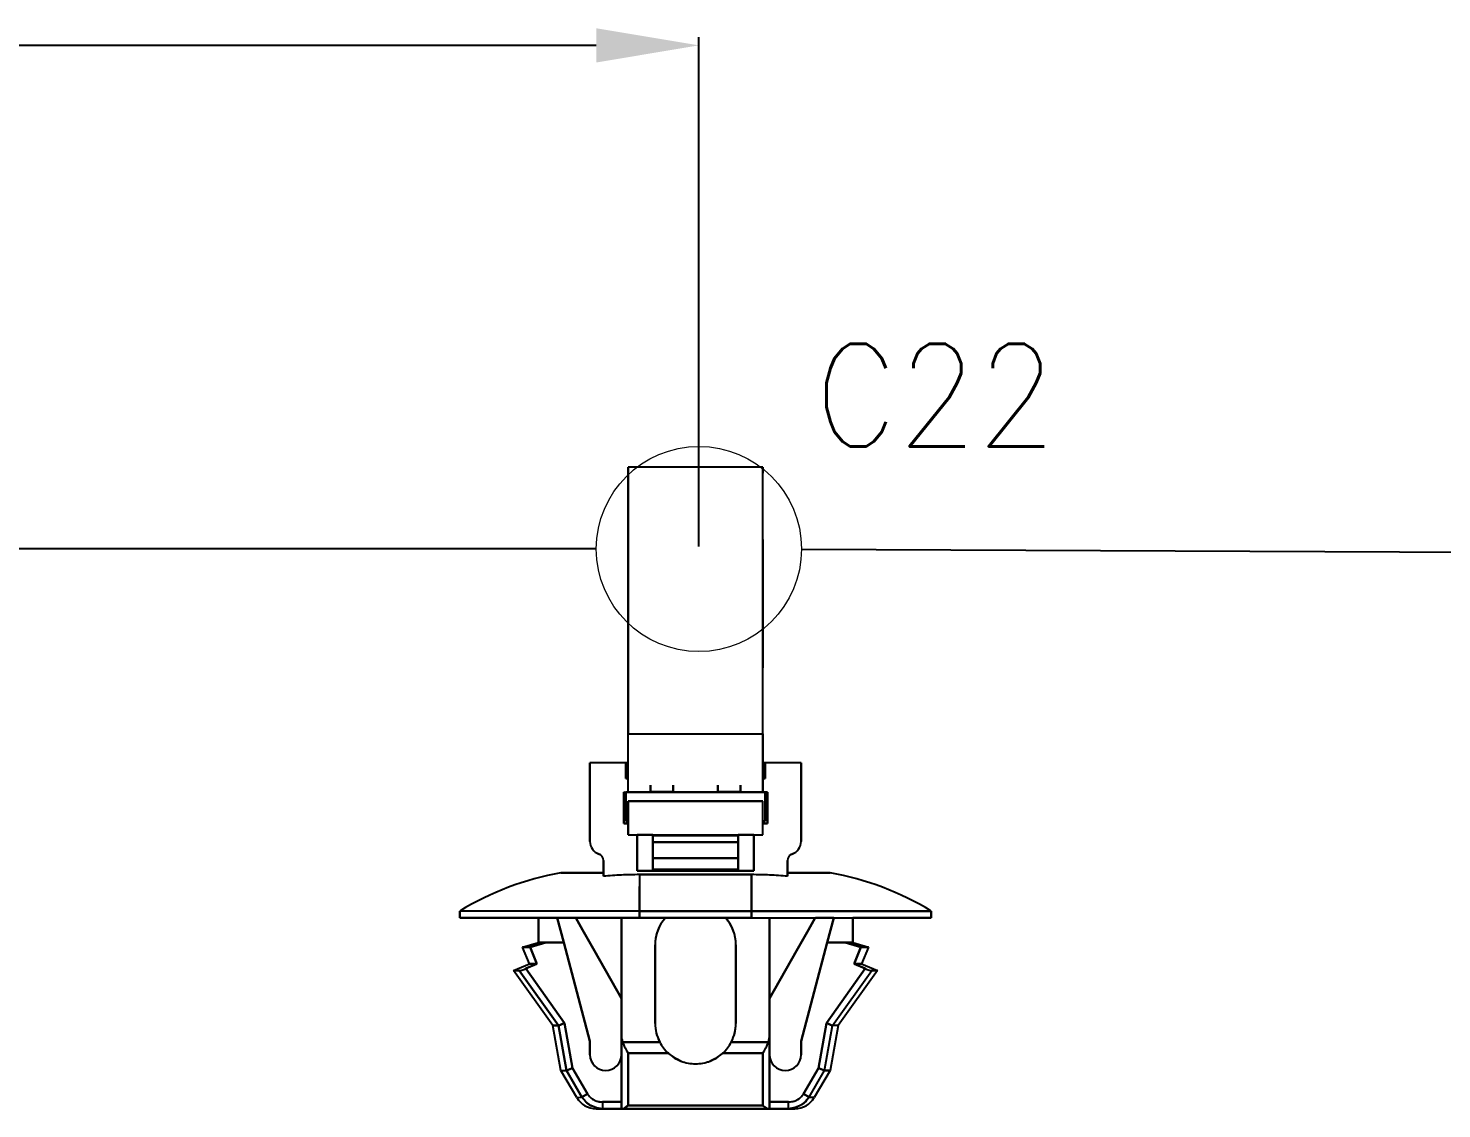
# Model space of a CAD drawing. Header units: inches. Extents: x 47316 to 59086, y 3141 to 11743.
# Drawn here: x 53352.08 to 53386.54, y 6260.39 to 6286.72 of the extents above; entities that cross this region are included whole.
import ezdxf

# ---------------------------------------------------------------- set-up
doc = ezdxf.new("R2010")
doc.units = ezdxf.units.IN
doc.header["$MEASUREMENT"] = 0
doc.styles.get("Standard").update_dxf_attribs({"font": ''})
doc.styles.get('Standard').set_extended_font_data('SimSun')
doc.linetypes.add('_VH_OTCON', pattern='A,0.0001,[7,VeSys.shx,S=0.1,R=0,X=0,Y=0],-0.4,[7,VeSys.shx,S=0.1,R=0,X=0,Y=0],-0.4,["X",Standard,S=1,R=0,X=-0.5,Y=-0.5],-0.0001,[7,VeSys.shx,S=0.1,R=0,X=0,Y=0],-0.4', length=1.2002)

msp = doc.modelspace()

# ---------------------------------------------------------------- linework, layer by layer
at = {"color": 0}
msp.add_line((53368.429, 6274.089), (53368.429, 6286.502), dxfattribs=at)
at = {"color": 7}
msp.add_line((53365.929, 6286.302), (53306.963, 6286.302), dxfattribs=at)
at = {"color": 7, "ltscale": 0.378897}
msp.add_line((53366.705, 6276.023), (53366.705, 6269.523), dxfattribs=at)
at = {"color": 7, "ltscale": 0.15}
for p, q in [((53369.989, 6276.023), (53366.705, 6276.023)), ((53366.705, 6269.523), (53369.989, 6269.523)), ((53366.705, 6269.523), (53369.989, 6269.523)), ((53369.989, 6267.887), (53366.705, 6267.887)), ((53366.705, 6267.887), (53369.989, 6267.887)), ((53366.705, 6267.066), (53369.989, 6267.066)), ((53366.705, 6267.066), (53369.989, 6267.066)), ((53369.989, 6260.471), (53366.705, 6260.471)), ((53366.705, 6260.471), (53369.989, 6260.471))]:
    msp.add_line(p, q, dxfattribs=at)
at = {"color": 7, "ltscale": 0.215019}
msp.add_line((53366.705, 6271.556), (53366.705, 6276.023), dxfattribs=at)
at = {"color": 7, "ltscale": 0.315749}
msp.add_line((53366.705, 6276.023), (53366.705, 6270.085), dxfattribs=at)
at = {"color": 7, "ltscale": 0.378905}
msp.add_line((53366.705, 6269.523), (53366.705, 6276.023), dxfattribs=at)
at = {"color": 7, "ltscale": 0.315758}
msp.add_line((53366.705, 6276.023), (53366.705, 6270.085), dxfattribs=at)
at = {"color": 7, "ltscale": 0.179182}
msp.add_line((53366.705, 6271.779), (53366.705, 6275.702), dxfattribs=at)
at = {"color": 7, "ltscale": 0.378893}
msp.add_line((53369.989, 6269.523), (53369.989, 6276.023), dxfattribs=at)
at = {"color": 7, "ltscale": 0.0272}
msp.add_line((53369.989, 6275.876), (53369.989, 6276.023), dxfattribs=at)
at = {"color": 7, "ltscale": 0.37888}
msp.add_line((53369.989, 6269.523), (53369.989, 6276.023), dxfattribs=at)
at = {"color": 7, "ltscale": 0.027199}
msp.add_line((53369.989, 6276.023), (53369.989, 6275.876), dxfattribs=at)
at = {"color": 0, "linetype": '_VH_OTCON', "ltscale": 5}
for p, q in [((53365.929, 6274.029), (53118.429, 6274.029)), ((53480.429, 6273.54), (53370.929, 6274.018))]:
    msp.add_line(p, q, dxfattribs=at)
at = {"color": 7, "ltscale": 0.142589}
msp.add_line((53369.989, 6274.257), (53369.989, 6271.135), dxfattribs=at)
at = {"color": 7, "ltscale": 0.142593}
msp.add_line((53369.989, 6271.134), (53369.989, 6274.256), dxfattribs=at)
at = {"color": 7, "ltscale": 0.026669}
for p, q in [((53366.705, 6271.779), (53366.705, 6271.195)), ((53366.705, 6271.195), (53366.705, 6271.779)), ((53366.705, 6271.556), (53366.705, 6270.973))]:
    msp.add_line(p, q, dxfattribs=at)
at = {"color": 7, "ltscale": 0.108633}
msp.add_line((53366.705, 6268.817), (53366.705, 6271.195), dxfattribs=at)
at = {"color": 7, "ltscale": 0.076392}
msp.add_line((53366.705, 6269.523), (53366.705, 6271.195), dxfattribs=at)
at = {"color": 7, "ltscale": 0.098454}
msp.add_line((53366.705, 6268.817), (53366.705, 6270.973), dxfattribs=at)
at = {"color": 7, "ltscale": 0.057913}
msp.add_line((53366.705, 6268.817), (53366.705, 6270.085), dxfattribs=at)
at = {"color": 7, "ltscale": 0.0644}
for p, q in [((53366.705, 6268.114), (53366.705, 6269.523)), ((53366.705, 6268.114), (53366.705, 6269.523)), ((53369.989, 6269.523), (53369.989, 6268.114)), ((53369.989, 6268.114), (53369.989, 6269.523))]:
    msp.add_line(p, q, dxfattribs=at)
at = {"color": 7, "ltscale": 0.025}
for p, q in [((53365.775, 6268.27), (53365.775, 6268.817)), ((53367.8, 6268.114), (53367.252, 6268.114)), ((53367.8, 6268.114), (53367.252, 6268.114)), ((53367.8, 6268.106), (53367.252, 6268.106)), ((53369.441, 6268.114), (53368.894, 6268.114)), ((53369.441, 6268.114), (53368.894, 6268.114))]:
    msp.add_line(p, q, dxfattribs=at)
at = {"color": 7, "ltscale": 0.039999}
for p, q in [((53366.65, 6268.817), (53365.775, 6268.817)), ((53366.65, 6268.817), (53365.775, 6268.817)), ((53370.919, 6268.817), (53370.043, 6268.817)), ((53370.919, 6268.817), (53370.043, 6268.817))]:
    msp.add_line(p, q, dxfattribs=at)
at = {"color": 7, "ltscale": 0.022501}
for p, q in [((53365.775, 6268.817), (53365.775, 6268.325)), ((53365.775, 6268.817), (53365.775, 6268.325)), ((53370.919, 6268.817), (53370.919, 6268.325)), ((53370.919, 6268.325), (53370.919, 6268.817))]:
    msp.add_line(p, q, dxfattribs=at)
at = {"color": 7, "ltscale": 0.0175}
for p, q in [((53366.65, 6268.817), (53366.65, 6268.434)), ((53366.65, 6268.817), (53366.65, 6268.434)), ((53366.65, 6268.434), (53366.65, 6268.817)), ((53370.043, 6268.817), (53370.043, 6268.434)), ((53370.043, 6268.434), (53370.043, 6268.817))]:
    msp.add_line(p, q, dxfattribs=at)
at = {"color": 7, "ltscale": 0.002499}
for p, q in [((53366.705, 6268.817), (53366.65, 6268.817)), ((53370.043, 6268.817), (53369.989, 6268.817)), ((53366.596, 6268.106), (53366.65, 6268.106)), ((53366.596, 6268.106), (53366.65, 6268.106)), ((53366.65, 6268.434), (53366.705, 6268.434)), ((53366.705, 6268.434), (53366.65, 6268.434)), ((53369.989, 6268.434), (53370.043, 6268.434)), ((53370.043, 6268.434), (53369.989, 6268.434)), ((53370.098, 6268.106), (53370.043, 6268.106)), ((53370.043, 6268.106), (53370.098, 6268.106)), ((53370.043, 6268.106), (53370.098, 6268.106)), ((53366.65, 6267.394), (53366.705, 6267.394)), ((53366.705, 6267.394), (53366.65, 6267.394)), ((53366.65, 6267.394), (53366.705, 6267.394)), ((53369.989, 6267.394), (53370.043, 6267.394)), ((53370.043, 6267.394), (53369.989, 6267.394)), ((53369.989, 6267.394), (53370.043, 6267.394))]:
    msp.add_line(p, q, dxfattribs=at)
at = {"color": 7, "ltscale": 2.6e-05}
for p, q in [((53366.65, 6268.817), (53366.65, 6268.817)), ((53370.043, 6268.817), (53370.043, 6268.817))]:
    msp.add_line(p, q, dxfattribs=at)
at = {"color": 7, "ltscale": 0.064999}
for p, q in [((53365.775, 6268.325), (53365.775, 6266.902)), ((53365.775, 6268.325), (53365.775, 6266.902)), ((53370.919, 6268.325), (53370.919, 6266.902)), ((53370.919, 6266.902), (53370.919, 6268.325))]:
    msp.add_line(p, q, dxfattribs=at)
at = {"color": 7, "ltscale": 0.0625}
msp.add_line((53365.775, 6266.902), (53365.775, 6268.27), dxfattribs=at)
at = {"color": 7, "ltscale": 0.000629}
msp.add_line((53366.609, 6268.106), (53366.596, 6268.106), dxfattribs=at)
at = {"color": 7, "ltscale": 0.035001}
for p, q in [((53366.596, 6268.106), (53366.596, 6267.34)), ((53366.596, 6267.34), (53366.596, 6268.106)), ((53370.098, 6267.34), (53370.098, 6268.106)), ((53370.098, 6267.34), (53370.098, 6268.106)), ((53370.098, 6268.106), (53370.098, 6267.34)), ((53366.979, 6265.041), (53366.979, 6265.807)), ((53366.979, 6265.041), (53366.979, 6265.807))]:
    msp.add_line(p, q, dxfattribs=at)
at = {"color": 7, "ltscale": 0.154999}
for p, q in [((53366.65, 6268.106), (53370.043, 6268.106)), ((53370.043, 6268.106), (53366.65, 6268.106))]:
    msp.add_line(p, q, dxfattribs=at)
at = {"color": 7, "ltscale": 0.032501}
for p, q in [((53366.65, 6268.106), (53366.65, 6267.394)), ((53366.65, 6268.106), (53366.65, 6267.394)), ((53370.043, 6268.106), (53370.043, 6267.394)), ((53370.043, 6267.394), (53370.043, 6268.106))]:
    msp.add_line(p, q, dxfattribs=at)
at = {"color": 7, "ltscale": 0.021939}
msp.add_line((53366.65, 6268.106), (53366.65, 6267.625), dxfattribs=at)
at = {"color": 7, "ltscale": 0.0075}
for p, q in [((53367.252, 6268.106), (53367.252, 6268.27)), ((53367.252, 6268.27), (53367.252, 6268.106)), ((53367.8, 6268.27), (53367.8, 6268.106)), ((53367.8, 6268.106), (53367.8, 6268.27)), ((53368.894, 6268.106), (53368.894, 6268.27)), ((53368.894, 6268.27), (53368.894, 6268.106)), ((53369.441, 6268.27), (53369.441, 6268.106)), ((53369.441, 6268.106), (53369.441, 6268.27)), ((53362.6, 6265.205), (53362.6, 6265.041)), ((53362.6, 6265.041), (53362.6, 6265.205)), ((53366.979, 6265.205), (53366.979, 6265.041)), ((53366.979, 6265.041), (53366.979, 6265.205)), ((53369.715, 6265.041), (53369.715, 6265.205)), ((53369.715, 6265.205), (53369.715, 6265.041)), ((53374.093, 6265.205), (53374.093, 6265.041)), ((53374.093, 6265.041), (53374.093, 6265.205)), ((53366.082, 6260.553), (53366.082, 6260.389)), ((53366.082, 6260.553), (53366.082, 6260.389)), ((53366.541, 6260.389), (53366.541, 6260.553)), ((53370.611, 6260.389), (53370.611, 6260.553)), ((53370.611, 6260.389), (53370.611, 6260.553))]:
    msp.add_line(p, q, dxfattribs=at)
at = {"color": 7, "ltscale": 0.000322}
msp.add_line((53367.8, 6268.106), (53367.8, 6268.113), dxfattribs=at)
at = {"color": 7, "ltscale": 0.023056}
msp.add_line((53369.399, 6268.106), (53368.894, 6268.106), dxfattribs=at)
at = {"color": 7, "ltscale": 0.000368}
msp.add_line((53369.441, 6268.114), (53369.441, 6268.106), dxfattribs=at)
at = {"color": 7, "ltscale": 0.0375}
for p, q in [((53366.705, 6267.887), (53366.705, 6267.066)), ((53366.705, 6267.066), (53366.705, 6267.887)), ((53369.989, 6267.066), (53369.989, 6267.887)), ((53369.989, 6267.066), (53369.989, 6267.887))]:
    msp.add_line(p, q, dxfattribs=at)
at = {"color": 7, "ltscale": 0.010562}
msp.add_line((53366.65, 6267.394), (53366.65, 6267.625), dxfattribs=at)
at = {"color": 7, "ltscale": 0.004999}
for p, q in [((53366.596, 6267.34), (53366.705, 6267.34)), ((53366.705, 6267.34), (53366.596, 6267.34)), ((53369.989, 6267.34), (53370.098, 6267.34)), ((53370.098, 6267.34), (53369.989, 6267.34))]:
    msp.add_line(p, q, dxfattribs=at)
at = {"color": 7, "ltscale": 0.002502}
msp.add_line((53366.705, 6267.34), (53366.705, 6267.394), dxfattribs=at)
at = {"color": 7, "ltscale": 0.040002}
for p, q in [((53366.924, 6267.066), (53366.924, 6266.19)), ((53366.924, 6266.19), (53366.924, 6267.066)), ((53369.77, 6266.19), (53369.77, 6267.066)), ((53369.77, 6266.19), (53369.77, 6267.066)), ((53369.77, 6267.066), (53369.77, 6266.19))]:
    msp.add_line(p, q, dxfattribs=at)
at = {"color": 7, "ltscale": 0.017502}
for p, q in [((53367.307, 6267.066), (53366.924, 6267.066)), ((53369.77, 6267.066), (53369.387, 6267.066))]:
    msp.add_line(p, q, dxfattribs=at)
at = {"color": 7, "ltscale": 0.00087}
for p, q in [((53367.307, 6267.047), (53367.307, 6267.066)), ((53367.307, 6267.066), (53367.307, 6267.047)), ((53369.387, 6267.047), (53369.387, 6267.066)), ((53369.387, 6267.066), (53369.387, 6267.047))]:
    msp.add_line(p, q, dxfattribs=at)
at = {"color": 7, "ltscale": 0.023952}
msp.add_line((53367.307, 6266.542), (53367.307, 6267.066), dxfattribs=at)
at = {"color": 7, "ltscale": 0.007443}
for p, q in [((53367.307, 6266.884), (53367.307, 6267.047)), ((53367.307, 6267.047), (53367.307, 6266.884)), ((53369.387, 6266.884), (53369.387, 6267.047)), ((53369.387, 6267.047), (53369.387, 6266.884))]:
    msp.add_line(p, q, dxfattribs=at)
at = {"color": 7, "ltscale": 0.095001}
for p, q in [((53367.307, 6267.047), (53369.387, 6267.047)), ((53369.387, 6267.047), (53367.307, 6267.047)), ((53367.307, 6266.884), (53369.387, 6266.884)), ((53369.387, 6266.884), (53367.307, 6266.884)), ((53369.387, 6266.493), (53367.307, 6266.493)), ((53367.307, 6266.493), (53369.387, 6266.493)), ((53369.387, 6266.222), (53367.307, 6266.222))]:
    msp.add_line(p, q, dxfattribs=at)
at = {"color": 7, "ltscale": 0.017839}
for p, q in [((53367.307, 6266.493), (53367.307, 6266.884)), ((53367.307, 6266.884), (53367.307, 6266.493)), ((53369.387, 6266.493), (53369.387, 6266.884)), ((53369.387, 6266.884), (53369.387, 6266.493))]:
    msp.add_line(p, q, dxfattribs=at)
at = {"color": 7, "ltscale": 0.013786}
msp.add_line((53366.103, 6266.135), (53366.103, 6266.437), dxfattribs=at)
at = {"color": 7, "ltscale": 0.017471}
for p, q in [((53366.103, 6266.055), (53366.103, 6266.437)), ((53370.591, 6266.055), (53370.591, 6266.437))]:
    msp.add_line(p, q, dxfattribs=at)
at = {"color": 7, "ltscale": 0.017476}
for p, q in [((53366.103, 6266.437), (53366.103, 6266.055)), ((53370.591, 6266.437), (53370.591, 6266.055))]:
    msp.add_line(p, q, dxfattribs=at)
at = {"color": 7, "ltscale": 0.014789}
msp.add_line((53367.307, 6266.514), (53367.307, 6266.19), dxfattribs=at)
at = {"color": 7, "ltscale": 0.013841}
for p, q in [((53367.307, 6266.19), (53367.307, 6266.493)), ((53369.387, 6266.493), (53369.387, 6266.19))]:
    msp.add_line(p, q, dxfattribs=at)
at = {"color": 7, "ltscale": 0.012407}
for p, q in [((53367.307, 6266.222), (53367.307, 6266.493)), ((53369.387, 6266.222), (53369.387, 6266.493))]:
    msp.add_line(p, q, dxfattribs=at)
at = {"color": 7, "ltscale": 0.047501}
for p, q in [((53365.063, 6266.135), (53366.103, 6266.135)), ((53366.103, 6266.135), (53365.063, 6266.135)), ((53370.591, 6266.135), (53371.631, 6266.135)), ((53371.631, 6266.135), (53370.591, 6266.135))]:
    msp.add_line(p, q, dxfattribs=at)
at = {"color": 7, "ltscale": 0.00369}
for p, q in [((53366.103, 6266.055), (53366.103, 6266.135)), ((53370.591, 6266.135), (53370.591, 6266.055))]:
    msp.add_line(p, q, dxfattribs=at)
at = {"color": 7, "ltscale": 0.129999}
for p, q in [((53366.924, 6266.19), (53369.77, 6266.19)), ((53369.77, 6266.19), (53366.924, 6266.19))]:
    msp.add_line(p, q, dxfattribs=at)
at = {"color": 7, "ltscale": 0.040567}
for p, q in [((53366.979, 6266.093), (53366.979, 6265.205)), ((53369.715, 6266.093), (53369.715, 6265.205))]:
    msp.add_line(p, q, dxfattribs=at)
at = {"color": 7, "ltscale": 0.125}
for p, q in [((53369.715, 6266.093), (53366.979, 6266.093)), ((53366.979, 6266.093), (53369.715, 6266.093)), ((53369.715, 6265.205), (53366.979, 6265.205)), ((53366.979, 6265.205), (53369.715, 6265.205)), ((53369.715, 6265.041), (53366.979, 6265.041)), ((53366.979, 6265.041), (53369.715, 6265.041))]:
    msp.add_line(p, q, dxfattribs=at)
at = {"color": 7, "ltscale": 0.040569}
for p, q in [((53366.979, 6266.093), (53366.979, 6265.205)), ((53369.715, 6265.205), (53369.715, 6266.093))]:
    msp.add_line(p, q, dxfattribs=at)
at = {"color": 7, "ltscale": 0.001447}
msp.add_line((53369.387, 6266.222), (53369.387, 6266.19), dxfattribs=at)
at = {"color": 7, "ltscale": 0.02751}
msp.add_line((53369.715, 6265.205), (53369.715, 6265.807), dxfattribs=at)
msp.add_line((53369.715, 6265.205), (53369.715, 6265.807), dxfattribs=at)
at = {"color": 7, "ltscale": 0.2}
for p, q in [((53366.979, 6265.205), (53362.6, 6265.205)), ((53366.979, 6265.205), (53362.6, 6265.205)), ((53366.979, 6265.041), (53362.6, 6265.041)), ((53362.6, 6265.041), (53366.979, 6265.041)), ((53374.093, 6265.205), (53369.715, 6265.205)), ((53369.715, 6265.205), (53374.093, 6265.205)), ((53369.715, 6265.041), (53374.093, 6265.041)), ((53369.715, 6265.041), (53374.093, 6265.041))]:
    msp.add_line(p, q, dxfattribs=at)
at = {"color": 7, "ltscale": 0.087396}
for p, q in [((53362.6, 6265.041), (53364.514, 6265.041)), ((53374.093, 6265.041), (53372.18, 6265.041)), ((53374.093, 6265.041), (53372.18, 6265.041))]:
    msp.add_line(p, q, dxfattribs=at)
at = {"color": 7, "ltscale": 0.0875}
for p, q in [((53364.516, 6265.041), (53362.6, 6265.041)), ((53367.362, 6262.469), (53367.362, 6264.384)), ((53367.362, 6264.384), (53367.362, 6262.469)), ((53369.332, 6264.384), (53369.332, 6262.469)), ((53369.332, 6262.469), (53369.332, 6264.384)), ((53369.332, 6262.469), (53369.332, 6264.384))]:
    msp.add_line(p, q, dxfattribs=at)
at = {"color": 7, "ltscale": 0.027499}
for p, q in [((53364.516, 6264.439), (53364.516, 6265.041)), ((53364.516, 6265.041), (53364.516, 6264.439)), ((53372.178, 6264.439), (53372.178, 6265.041)), ((53372.178, 6265.041), (53372.178, 6264.439))]:
    msp.add_line(p, q, dxfattribs=at)
at = {"color": 7, "ltscale": 0.028456}
for p, q in [((53365.134, 6264.439), (53364.973, 6265.041)), ((53364.973, 6265.041), (53365.134, 6264.439)), ((53371.56, 6264.439), (53371.72, 6265.041)), ((53371.72, 6265.041), (53371.56, 6264.439))]:
    msp.add_line(p, q, dxfattribs=at)
at = {"color": 7, "ltscale": 0.020602}
for p, q in [((53364.973, 6265.041), (53365.424, 6265.041)), ((53371.72, 6265.041), (53371.269, 6265.041)), ((53371.72, 6265.041), (53371.269, 6265.041))]:
    msp.add_line(p, q, dxfattribs=at)
at = {"color": 7, "ltscale": 0.020749}
msp.add_line((53365.428, 6265.041), (53364.973, 6265.041), dxfattribs=at)
at = {"color": 7, "ltscale": 0.015289}
msp.add_line((53365.592, 6264.751), (53365.427, 6265.042), dxfattribs=at)
at = {"color": 7, "ltscale": 0.015242}
for p, q in [((53365.428, 6265.041), (53365.592, 6264.751)), ((53371.102, 6264.751), (53371.266, 6265.041))]:
    msp.add_line(p, q, dxfattribs=at)
at = {"color": 7, "ltscale": 0.089999}
for p, q in [((53366.541, 6265.041), (53366.541, 6263.071)), ((53366.541, 6263.071), (53366.541, 6265.041)), ((53370.153, 6263.071), (53370.153, 6265.041)), ((53370.153, 6265.041), (53370.153, 6263.071))]:
    msp.add_line(p, q, dxfattribs=at)
at = {"color": 7, "ltscale": 0.015215}
msp.add_line((53371.266, 6265.041), (53371.102, 6264.751), dxfattribs=at)
at = {"color": 7, "ltscale": 0.02697}
msp.add_line((53365.882, 6264.236), (53365.592, 6264.751), dxfattribs=at)
at = {"color": 7, "ltscale": 0.026985}
for p, q in [((53365.592, 6264.751), (53365.882, 6264.236)), ((53370.811, 6264.236), (53371.102, 6264.751))]:
    msp.add_line(p, q, dxfattribs=at)
at = {"color": 7, "ltscale": 0.02701}
msp.add_line((53371.102, 6264.751), (53370.811, 6264.236), dxfattribs=at)
at = {"color": 7, "ltscale": 0.018183}
msp.add_line((53364.133, 6264.329), (53364.516, 6264.439), dxfattribs=at)
at = {"color": 7, "ltscale": 0.008429}
for p, q in [((53364.317, 6264.329), (53364.133, 6264.329)), ((53372.212, 6263.919), (53372.396, 6263.919))]:
    msp.add_line(p, q, dxfattribs=at)
at = {"color": 7, "ltscale": 0.020195}
for p, q in [((53364.297, 6263.919), (53364.133, 6264.329)), ((53364.317, 6264.329), (53364.482, 6263.919)), ((53364.482, 6263.919), (53364.317, 6264.329)), ((53372.376, 6264.329), (53372.212, 6263.919)), ((53372.212, 6263.919), (53372.376, 6264.329)), ((53372.561, 6264.329), (53372.396, 6263.919))]:
    msp.add_line(p, q, dxfattribs=at)
at = {"color": 7, "ltscale": 0.008438}
msp.add_line((53364.133, 6264.329), (53364.318, 6264.329), dxfattribs=at)
at = {"color": 7, "ltscale": 0.002185}
msp.add_line((53364.224, 6264.329), (53364.176, 6264.329), dxfattribs=at)
at = {"color": 7, "ltscale": 0.018199}
for p, q in [((53364.701, 6264.439), (53364.317, 6264.329)), ((53364.317, 6264.329), (53364.701, 6264.439)), ((53371.993, 6264.439), (53372.376, 6264.329)), ((53372.376, 6264.329), (53371.993, 6264.439))]:
    msp.add_line(p, q, dxfattribs=at)
at = {"color": 7, "ltscale": 0.000342}
for p, q in [((53364.523, 6264.439), (53364.516, 6264.439)), ((53372.178, 6264.439), (53372.17, 6264.439))]:
    msp.add_line(p, q, dxfattribs=at)
at = {"color": 7, "ltscale": 0.006641}
msp.add_line((53364.516, 6264.439), (53364.661, 6264.439), dxfattribs=at)
at = {"color": 7, "ltscale": 0.002142}
msp.add_line((53364.563, 6264.439), (53364.516, 6264.439), dxfattribs=at)
at = {"color": 7, "ltscale": 0.00033}
for p, q in [((53364.516, 6264.439), (53364.523, 6264.439)), ((53372.171, 6264.439), (53372.178, 6264.439)), ((53372.396, 6263.919), (53372.389, 6263.919))]:
    msp.add_line(p, q, dxfattribs=at)
at = {"color": 7, "ltscale": 0.002136}
msp.add_line((53364.516, 6264.439), (53364.563, 6264.439), dxfattribs=at)
at = {"color": 7, "ltscale": 0.001825}
msp.add_line((53364.523, 6264.439), (53364.563, 6264.439), dxfattribs=at)
at = {"color": 7, "ltscale": 0.003674}
for p, q in [((53364.604, 6264.439), (53364.523, 6264.439)), ((53372.17, 6264.439), (53372.09, 6264.439))]:
    msp.add_line(p, q, dxfattribs=at)
at = {"color": 7, "ltscale": 0.006299}
msp.add_line((53364.701, 6264.439), (53364.563, 6264.439), dxfattribs=at)
at = {"color": 7, "ltscale": 0.006305}
msp.add_line((53364.563, 6264.439), (53364.701, 6264.439), dxfattribs=at)
at = {"color": 7, "ltscale": 0.00329}
msp.add_line((53364.676, 6264.439), (53364.604, 6264.439), dxfattribs=at)
at = {"color": 7, "ltscale": 0.019785}
for p, q in [((53365.134, 6264.439), (53364.701, 6264.439)), ((53364.701, 6264.439), (53365.134, 6264.439)), ((53371.56, 6264.439), (53371.993, 6264.439)), ((53371.993, 6264.439), (53371.56, 6264.439))]:
    msp.add_line(p, q, dxfattribs=at)
at = {"color": 7, "ltscale": 0.11383}
for p, q in [((53365.775, 6262.031), (53365.134, 6264.439)), ((53365.134, 6264.439), (53365.775, 6262.031)), ((53370.919, 6262.031), (53371.56, 6264.439)), ((53371.56, 6264.439), (53370.919, 6262.031))]:
    msp.add_line(p, q, dxfattribs=at)
at = {"color": 7, "ltscale": 0.065039}
msp.add_line((53366.541, 6263.071), (53365.841, 6264.31), dxfattribs=at)
at = {"color": 7, "ltscale": 0.008441}
for p, q in [((53372.178, 6264.439), (53371.993, 6264.439)), ((53371.993, 6264.439), (53372.178, 6264.439)), ((53372.397, 6263.919), (53372.212, 6263.919))]:
    msp.add_line(p, q, dxfattribs=at)
at = {"color": 7, "ltscale": 0.008432}
msp.add_line((53371.993, 6264.439), (53372.178, 6264.439), dxfattribs=at)
at = {"color": 7, "ltscale": 0.00434}
msp.add_line((53372.09, 6264.439), (53371.995, 6264.439), dxfattribs=at)
at = {"color": 7, "ltscale": 0.002209}
msp.add_line((53372.122, 6264.439), (53372.171, 6264.439), dxfattribs=at)
at = {"color": 7, "ltscale": 0.000286}
for p, q in [((53372.176, 6264.437), (53372.17, 6264.439)), ((53372.17, 6264.439), (53372.176, 6264.437))]:
    msp.add_line(p, q, dxfattribs=at)
at = {"color": 7, "ltscale": 0.018174}
msp.add_line((53372.178, 6264.439), (53372.56, 6264.329), dxfattribs=at)
at = {"color": 7, "ltscale": 0.004681}
for p, q in [((53372.479, 6264.329), (53372.376, 6264.329)), ((53372.376, 6264.329), (53372.479, 6264.329))]:
    msp.add_line(p, q, dxfattribs=at)
at = {"color": 7, "ltscale": 0.002823}
msp.add_line((53372.54, 6264.329), (53372.479, 6264.329), dxfattribs=at)
at = {"color": 7, "ltscale": 0.00282}
for p, q in [((53372.479, 6264.329), (53372.54, 6264.329)), ((53364.317, 6263.919), (53364.379, 6263.919))]:
    msp.add_line(p, q, dxfattribs=at)
at = {"color": 7, "ltscale": 0.000925}
msp.add_line((53372.561, 6264.329), (53372.54, 6264.329), dxfattribs=at)
at = {"color": 7, "ltscale": 0.000912}
for p, q in [((53372.54, 6264.329), (53372.56, 6264.329)), ((53364.297, 6263.919), (53364.317, 6263.919))]:
    msp.add_line(p, q, dxfattribs=at)
at = {"color": 7, "ltscale": 0.06116}
msp.add_line((53366.541, 6263.071), (53365.882, 6264.236), dxfattribs=at)
at = {"color": 7, "ltscale": 0.061156}
for p, q in [((53365.882, 6264.236), (53366.541, 6263.071)), ((53370.153, 6263.071), (53370.811, 6264.236))]:
    msp.add_line(p, q, dxfattribs=at)
at = {"color": 7, "ltscale": 0.040697}
msp.add_line((53366.541, 6263.274), (53366.541, 6264.165), dxfattribs=at)
at = {"color": 7, "ltscale": 0.040701}
msp.add_line((53366.541, 6264.165), (53366.541, 6263.274), dxfattribs=at)
at = {"color": 7, "ltscale": 0.064963}
msp.add_line((53370.852, 6264.309), (53370.153, 6263.071), dxfattribs=at)
at = {"color": 7, "ltscale": 0.061161}
msp.add_line((53370.811, 6264.236), (53370.153, 6263.071), dxfattribs=at)
at = {"color": 7, "ltscale": 0.019}
msp.add_line((53363.914, 6263.755), (53364.297, 6263.919), dxfattribs=at)
at = {"color": 7, "ltscale": 4.3e-05}
msp.add_line((53363.914, 6263.755), (53363.915, 6263.755), dxfattribs=at)
at = {"color": 7, "ltscale": 0.075271}
for p, q in [((53364.872, 6262.414), (53363.914, 6263.755)), ((53364.049, 6263.755), (53365.007, 6262.414)), ((53365.007, 6262.414), (53364.049, 6263.755)), ((53371.687, 6262.414), (53372.645, 6263.755)), ((53372.78, 6263.755), (53371.822, 6262.414))]:
    msp.add_line(p, q, dxfattribs=at)
at = {"color": 7, "ltscale": 4.9e-05}
msp.add_line((53363.914, 6263.755), (53363.915, 6263.755), dxfattribs=at)
at = {"color": 7, "ltscale": 0.000903}
msp.add_line((53363.915, 6263.755), (53363.935, 6263.755), dxfattribs=at)
at = {"color": 7, "ltscale": 0.000916}
msp.add_line((53363.915, 6263.755), (53363.935, 6263.755), dxfattribs=at)
at = {"color": 7, "ltscale": 0.005222}
msp.add_line((53363.935, 6263.755), (53364.049, 6263.755), dxfattribs=at)
at = {"color": 7, "ltscale": 0.005249}
msp.add_line((53363.935, 6263.755), (53364.05, 6263.755), dxfattribs=at)
at = {"color": 7, "ltscale": 0.013619}
for p, q in [((53364.482, 6263.919), (53364.208, 6263.802)), ((53364.208, 6263.802), (53364.482, 6263.919)), ((53372.212, 6263.919), (53372.486, 6263.802)), ((53372.486, 6263.802), (53372.212, 6263.919))]:
    msp.add_line(p, q, dxfattribs=at)
at = {"color": 7, "ltscale": 0.074459}
for p, q in [((53364.208, 6263.802), (53365.155, 6262.475)), ((53365.155, 6262.475), (53364.208, 6263.802)), ((53372.486, 6263.802), (53371.538, 6262.475)), ((53371.538, 6262.475), (53372.486, 6263.802))]:
    msp.add_line(p, q, dxfattribs=at)
at = {"color": 7, "ltscale": 0.0009}
msp.add_line((53364.316, 6263.919), (53364.297, 6263.919), dxfattribs=at)
at = {"color": 7, "ltscale": 0.002856}
msp.add_line((53364.304, 6263.919), (53364.367, 6263.919), dxfattribs=at)
at = {"color": 7, "ltscale": 0.002869}
msp.add_line((53364.367, 6263.919), (53364.304, 6263.919), dxfattribs=at)
at = {"color": 7, "ltscale": 0.002832}
msp.add_line((53364.378, 6263.919), (53364.316, 6263.919), dxfattribs=at)
at = {"color": 7, "ltscale": 0.004715}
msp.add_line((53364.482, 6263.919), (53364.378, 6263.919), dxfattribs=at)
at = {"color": 7, "ltscale": 0.004687}
msp.add_line((53364.379, 6263.919), (53364.482, 6263.919), dxfattribs=at)
at = {"color": 7, "ltscale": 0.075264}
msp.add_line((53371.687, 6262.414), (53372.644, 6263.755), dxfattribs=at)
at = {"color": 7, "ltscale": 0.004291}
msp.add_line((53372.306, 6263.919), (53372.212, 6263.919), dxfattribs=at)
at = {"color": 7, "ltscale": 0.003809}
msp.add_line((53372.389, 6263.919), (53372.306, 6263.919), dxfattribs=at)
at = {"color": 7, "ltscale": 0.001593}
msp.add_line((53372.355, 6263.919), (53372.39, 6263.919), dxfattribs=at)
at = {"color": 7, "ltscale": 0.000327}
msp.add_line((53372.39, 6263.919), (53372.397, 6263.919), dxfattribs=at)
at = {"color": 7, "ltscale": 0.019025}
msp.add_line((53372.397, 6263.919), (53372.78, 6263.755), dxfattribs=at)
at = {"color": 7, "ltscale": 0.006177}
msp.add_line((53372.644, 6263.755), (53372.78, 6263.755), dxfattribs=at)
at = {"color": 7, "ltscale": 0.006165}
for p, q in [((53372.78, 6263.755), (53372.645, 6263.755)), ((53371.822, 6262.414), (53371.687, 6262.414)), ((53371.822, 6262.414), (53371.687, 6262.414))]:
    msp.add_line(p, q, dxfattribs=at)
at = {"color": 7, "ltscale": 0.039936}
for p, q in [((53366.541, 6263.071), (53366.541, 6262.196)), ((53366.541, 6262.196), (53366.541, 6263.071)), ((53370.153, 6262.196), (53370.153, 6263.071)), ((53370.153, 6263.071), (53370.153, 6262.196))]:
    msp.add_line(p, q, dxfattribs=at)
at = {"color": 7, "ltscale": 0.048712}
msp.add_line((53366.541, 6262.004), (53366.541, 6263.071), dxfattribs=at)
at = {"color": 7, "ltscale": 0.006168}
for p, q in [((53365.007, 6262.414), (53364.872, 6262.414)), ((53364.872, 6262.414), (53365.007, 6262.414))]:
    msp.add_line(p, q, dxfattribs=at)
at = {"color": 7, "ltscale": 0.05076}
for p, q in [((53365.063, 6261.319), (53364.872, 6262.414)), ((53371.822, 6262.414), (53371.63, 6261.319))]:
    msp.add_line(p, q, dxfattribs=at)
at = {"color": 7, "ltscale": 0.002621}
for p, q in [((53365.011, 6262.415), (53365.064, 6262.437)), ((53365.064, 6262.437), (53365.011, 6262.415)), ((53371.63, 6262.437), (53371.683, 6262.415)), ((53371.683, 6262.415), (53371.63, 6262.437))]:
    msp.add_line(p, q, dxfattribs=at)
at = {"color": 7, "ltscale": 0.050773}
for p, q in [((53365.011, 6262.415), (53365.202, 6261.32)), ((53365.202, 6261.32), (53365.011, 6262.415)), ((53371.491, 6261.32), (53371.683, 6262.415))]:
    msp.add_line(p, q, dxfattribs=at)
at = {"color": 7, "ltscale": 0.000205}
for p, q in [((53365.064, 6262.437), (53365.068, 6262.439)), ((53365.068, 6262.439), (53365.064, 6262.437)), ((53371.626, 6262.439), (53371.63, 6262.437)), ((53371.63, 6262.437), (53371.626, 6262.439))]:
    msp.add_line(p, q, dxfattribs=at)
at = {"color": 7, "ltscale": 0.004321}
for p, q in [((53365.068, 6262.439), (53365.155, 6262.475)), ((53365.155, 6262.475), (53365.068, 6262.439)), ((53371.538, 6262.475), (53371.626, 6262.439)), ((53371.626, 6262.439), (53371.538, 6262.475))]:
    msp.add_line(p, q, dxfattribs=at)
at = {"color": 7, "ltscale": 0.051095}
for p, q in [((53365.155, 6262.475), (53365.348, 6261.373)), ((53365.348, 6261.373), (53365.155, 6262.475)), ((53371.538, 6262.475), (53371.346, 6261.373)), ((53371.346, 6261.373), (53371.538, 6262.475))]:
    msp.add_line(p, q, dxfattribs=at)
at = {"color": 7, "ltscale": 0.050769}
msp.add_line((53371.491, 6261.32), (53371.686, 6262.414), dxfattribs=at)
at = {"color": 7, "ltscale": 0.014999}
for p, q in [((53365.775, 6261.702), (53365.775, 6262.031)), ((53365.775, 6262.031), (53365.775, 6261.702)), ((53370.919, 6261.702), (53370.919, 6262.031)), ((53370.919, 6261.702), (53370.919, 6262.031)), ((53370.919, 6262.031), (53370.919, 6261.702))]:
    msp.add_line(p, q, dxfattribs=at)
at = {"color": 7, "ltscale": 0.082565}
for p, q in [((53366.541, 6260.389), (53366.541, 6262.196)), ((53366.541, 6262.196), (53366.541, 6260.389)), ((53370.153, 6262.196), (53370.153, 6260.389)), ((53370.153, 6260.389), (53370.153, 6262.196))]:
    msp.add_line(p, q, dxfattribs=at)
at = {"color": 7, "ltscale": 0.008279}
msp.add_line((53366.541, 6261.823), (53366.541, 6262.004), dxfattribs=at)
at = {"color": 7, "ltscale": 0.041339}
for p, q in [((53366.569, 6262.013), (53367.474, 6262.013)), ((53367.474, 6262.013), (53366.569, 6262.013)), ((53369.22, 6262.013), (53370.125, 6262.013)), ((53370.125, 6262.013), (53369.22, 6262.013))]:
    msp.add_line(p, q, dxfattribs=at)
at = {"color": 7, "ltscale": 0.002634}
for p, q in [((53366.569, 6262.013), (53366.589, 6261.959)), ((53370.105, 6261.959), (53370.125, 6262.013))]:
    msp.add_line(p, q, dxfattribs=at)
at = {"color": 7, "ltscale": 0.002635}
for p, q in [((53366.589, 6261.959), (53366.569, 6262.013)), ((53370.125, 6262.013), (53370.105, 6261.959))]:
    msp.add_line(p, q, dxfattribs=at)
at = {"color": 7, "ltscale": 0.005516}
msp.add_line((53366.541, 6261.702), (53366.541, 6261.823), dxfattribs=at)
at = {"color": 7, "ltscale": 0.052501}
msp.add_line((53366.541, 6260.553), (53366.541, 6261.702), dxfattribs=at)
at = {"color": 7, "ltscale": 0.044711}
for p, q in [((53367.684, 6261.74), (53366.705, 6261.74)), ((53366.705, 6261.74), (53367.684, 6261.74)), ((53369.989, 6261.74), (53369.01, 6261.74)), ((53369.01, 6261.74), (53369.989, 6261.74))]:
    msp.add_line(p, q, dxfattribs=at)
at = {"color": 7, "ltscale": 0.057954}
for p, q in [((53366.705, 6261.74), (53366.705, 6260.471)), ((53366.705, 6260.471), (53366.705, 6261.74)), ((53369.989, 6260.471), (53369.989, 6261.74)), ((53369.989, 6261.74), (53369.989, 6260.471))]:
    msp.add_line(p, q, dxfattribs=at)
at = {"color": 7, "ltscale": 0.001863}
msp.add_line((53367.655, 6261.767), (53367.685, 6261.739), dxfattribs=at)
at = {"color": 7, "ltscale": 0.000505}
msp.add_line((53367.684, 6261.74), (53367.676, 6261.748), dxfattribs=at)
at = {"color": 7, "ltscale": 0.000598}
msp.add_line((53369.01, 6261.74), (53369.019, 6261.749), dxfattribs=at)
at = {"color": 7, "ltscale": 0.006223}
for p, q in [((53365.063, 6261.319), (53365.2, 6261.319)), ((53365.063, 6261.319), (53365.2, 6261.319)), ((53371.63, 6261.319), (53371.494, 6261.319))]:
    msp.add_line(p, q, dxfattribs=at)
at = {"color": 7, "ltscale": 0.034946}
for p, q in [((53365.451, 6260.66), (53365.063, 6261.319)), ((53371.63, 6261.319), (53371.242, 6260.66))]:
    msp.add_line(p, q, dxfattribs=at)
at = {"color": 7, "ltscale": 0.034208}
for p, q in [((53365.579, 6260.674), (53365.2, 6261.319)), ((53371.114, 6260.674), (53371.494, 6261.319))]:
    msp.add_line(p, q, dxfattribs=at)
at = {"color": 7, "ltscale": 0.000128}
for p, q in [((53365.202, 6261.319), (53365.2, 6261.319)), ((53371.494, 6261.319), (53371.491, 6261.319)), ((53371.491, 6261.319), (53371.494, 6261.319))]:
    msp.add_line(p, q, dxfattribs=at)
at = {"color": 7, "ltscale": 0.002806}
for p, q in [((53365.202, 6261.32), (53365.26, 6261.341)), ((53371.434, 6261.341), (53371.491, 6261.32))]:
    msp.add_line(p, q, dxfattribs=at)
at = {"color": 7, "ltscale": 0.00266}
for p, q in [((53365.257, 6261.34), (53365.202, 6261.32)), ((53371.491, 6261.32), (53371.436, 6261.34))]:
    msp.add_line(p, q, dxfattribs=at)
at = {"color": 7, "ltscale": 0.034163}
for p, q in [((53365.202, 6261.32), (53365.579, 6260.674)), ((53371.114, 6260.674), (53371.491, 6261.32))]:
    msp.add_line(p, q, dxfattribs=at)
at = {"color": 7, "ltscale": 0.004276}
for p, q in [((53365.26, 6261.341), (53365.348, 6261.373)), ((53365.348, 6261.373), (53365.26, 6261.341)), ((53371.433, 6261.341), (53371.346, 6261.373)), ((53371.346, 6261.373), (53371.434, 6261.341))]:
    msp.add_line(p, q, dxfattribs=at)
at = {"color": 7, "ltscale": 0.0329}
for p, q in [((53365.348, 6261.373), (53365.713, 6260.753)), ((53365.713, 6260.753), (53365.348, 6261.373)), ((53371.346, 6261.373), (53370.981, 6260.753)), ((53370.981, 6260.753), (53371.346, 6261.373))]:
    msp.add_line(p, q, dxfattribs=at)
at = {"color": 7, "ltscale": 0.006219}
msp.add_line((53371.494, 6261.319), (53371.63, 6261.319), dxfattribs=at)
at = {"color": 7, "ltscale": 0.005864}
msp.add_line((53365.452, 6260.659), (53365.579, 6260.674), dxfattribs=at)
at = {"color": 7, "ltscale": 0.005865}
for p, q in [((53365.452, 6260.659), (53365.579, 6260.674)), ((53371.114, 6260.674), (53371.242, 6260.659))]:
    msp.add_line(p, q, dxfattribs=at)
at = {"color": 7, "ltscale": 0.007092}
for p, q in [((53365.713, 6260.753), (53365.579, 6260.674)), ((53365.579, 6260.674), (53365.713, 6260.753)), ((53371.114, 6260.674), (53370.981, 6260.753)), ((53370.981, 6260.753), (53371.114, 6260.674))]:
    msp.add_line(p, q, dxfattribs=at)
at = {"color": 7, "ltscale": 0.020941}
for p, q in [((53366.082, 6260.553), (53366.541, 6260.553)), ((53366.541, 6260.553), (53366.082, 6260.553)), ((53370.611, 6260.553), (53370.153, 6260.553)), ((53370.153, 6260.553), (53370.611, 6260.553)), ((53366.541, 6260.389), (53366.082, 6260.389)), ((53366.082, 6260.389), (53366.541, 6260.389)), ((53370.611, 6260.389), (53370.153, 6260.389)), ((53370.153, 6260.389), (53370.611, 6260.389))]:
    msp.add_line(p, q, dxfattribs=at)
at = {"color": 7, "ltscale": 0.00587}
msp.add_line((53371.242, 6260.659), (53371.114, 6260.674), dxfattribs=at)
at = {"color": 7, "ltscale": 0.015717}
msp.add_line((53365.924, 6260.389), (53366.268, 6260.389), dxfattribs=at)
at = {"color": 7, "ltscale": 0.015729}
msp.add_line((53366.268, 6260.389), (53365.924, 6260.389), dxfattribs=at)
at = {"color": 7, "ltscale": 0.012512}
for p, q in [((53366.542, 6260.389), (53366.268, 6260.389)), ((53370.426, 6260.389), (53370.152, 6260.389))]:
    msp.add_line(p, q, dxfattribs=at)
at = {"color": 7, "ltscale": 0.000995}
for p, q in [((53366.563, 6260.389), (53366.541, 6260.389)), ((53366.541, 6260.389), (53366.563, 6260.389)), ((53370.153, 6260.389), (53370.131, 6260.389)), ((53370.131, 6260.389), (53370.153, 6260.389))]:
    msp.add_line(p, q, dxfattribs=at)
at = {"color": 7, "ltscale": 0.163214}
msp.add_line((53370.133, 6260.389), (53366.56, 6260.389), dxfattribs=at)
at = {"color": 7, "ltscale": 0.163013}
msp.add_line((53366.563, 6260.389), (53370.131, 6260.389), dxfattribs=at)
at = {"color": 7, "ltscale": 0.000399}
msp.add_line((53370.125, 6260.39), (53370.133, 6260.389), dxfattribs=at)
at = {"color": 7, "ltscale": 0.012915}
msp.add_line((53370.708, 6260.389), (53370.426, 6260.389), dxfattribs=at)
at = {"color": 7, "ltscale": 0.006183}
msp.add_line((53370.747, 6260.389), (53370.611, 6260.389), dxfattribs=at)
at = {"color": 7, "ltscale": 0.007248}
msp.add_line((53370.611, 6260.389), (53370.77, 6260.389), dxfattribs=at)
at = {"color": 7, "ltscale": 0.004422}
msp.add_line((53370.612, 6260.389), (53370.708, 6260.389), dxfattribs=at)
at = {"color": 7, "ltscale": 0.001605}
msp.add_line((53370.726, 6260.389), (53370.761, 6260.389), dxfattribs=at)
at = {"color": 7}
for points in [[(53367.991, 6261.55), (53367.88, 6261.601), (53367.684, 6261.74)], [(53369.01, 6261.74), (53368.814, 6261.601), (53368.702, 6261.55)], [(53366.082, 6260.389), (53365.932, 6260.409), (53365.792, 6260.466), (53365.671, 6260.556), (53365.579, 6260.674)], [(53366.082, 6260.389), (53365.934, 6260.408), (53365.795, 6260.463), (53365.696, 6260.532), (53365.579, 6260.674)], [(53371.114, 6260.674), (53371.022, 6260.555), (53370.901, 6260.465), (53370.761, 6260.409), (53370.611, 6260.389)], [(53371.114, 6260.674), (53371.041, 6260.574), (53370.948, 6260.494), (53370.815, 6260.425), (53370.611, 6260.389)]]:
    msp.add_lwpolyline(points, dxfattribs=at)
at = {"color": 0, "linetype": 'Continuous', "lineweight": 15}
msp.add_circle((53368.429, 6274.029), 2.5, dxfattribs=at)
at = {"color": 7}
for centre, radius, start, end in [((53366.103, 6266.902), 0.328, 179.9994, 250.5293), ((53366.103, 6266.902), 0.328, 180, 250.5288), ((53366.103, 6266.902), 0.328, 179.9994, 250.5294), ((53370.591, 6266.902), 0.328, 289.4712, 0), ((53370.591, 6266.902), 0.328, 289.4707, 0.0006), ((53365.938, 6266.436), 0.166, 57.0425, 70.4553), ((53365.939, 6266.437), 0.164, 0.0195, 70.5097), ((53365.937, 6266.436), 0.166, 0.3156, 70.2132), ((53370.756, 6266.436), 0.166, 109.7868, 179.6844), ((53370.755, 6266.437), 0.164, 109.4907, 179.9809), ((53370.755, 6266.437), 0.165, 109.5431, 137.7308), ((53366.31, 6259.11), 7.135, 100.0643, 121.3266), ((53366.952, 6256.536), 9.556, 92.4655, 95.0982), ((53367.162, 6253.514), 12.585, 92.8258, 94.8248), ((53367.027, 6253.252), 12.841, 90.2174, 92.1704), ((53366.978, 6256.043), 10.05, 89.9939, 92.4892), ((53367.027, 6253.252), 12.841, 90.2174, 92.1704), ((53369.716, 6256.044), 10.049, 87.5107, 90.0063), ((53369.666, 6253.252), 12.841, 87.8296, 89.7826), ((53369.741, 6256.535), 9.557, 84.902, 87.5344), ((53369.532, 6253.514), 12.585, 85.1752, 87.1742), ((53370.384, 6259.11), 7.135, 58.6734, 79.9357), ((53370.384, 6259.11), 7.135, 58.6734, 79.9357), ((53368.361, 6264.378), 1, 138.4852, 179.6729), ((53368.346, 6264.385), 0.984, 138.1813, 180.0244), ((53368.347, 6264.385), 0.985, 359.9744, 41.8082), ((53368.349, 6264.385), 0.983, 17.7035, 41.8454), ((53368.333, 6264.378), 1, 0.3271, 41.5148), ((53368.353, 6264.383), 0.991, 162.0866, 179.9516), ((53364.029, 6264.021), 0.267, 274.42, 288.4837), ((53364.028, 6264.019), 0.265, 274.518, 288.631), ((53363.866, 6264.596), 0.865, 286.6343, 293.2836), ((53363.88, 6264.557), 0.823, 286.458, 293.4523), ((53372.814, 6264.559), 0.825, 246.5546, 253.5173), ((53372.828, 6264.596), 0.865, 246.715, 253.359), ((53372.664, 6264.017), 0.264, 251.3817, 265.6108), ((53372.665, 6264.022), 0.268, 251.5222, 265.5584), ((53368.347, 6262.469), 0.985, 180.0004, 207.5793), ((53368.354, 6262.469), 0.992, 180.0488, 194.3908), ((53368.355, 6262.473), 0.993, 180.2495, 207.6029), ((53368.339, 6262.473), 0.993, 332.3971, 359.7505), ((53368.347, 6262.469), 0.985, 332.4207, 359.9996), ((53368.339, 6262.47), 0.993, 344.7319, 359.944), ((53368.34, 6262.469), 0.992, 345.3918, 359.9518), ((53368.347, 6262.469), 0.985, 345.5164, 359.9998), ((53367.159, 6262.196), 0.619, 179.9621, 197.2519), ((53367.129, 6262.191), 0.589, 179.457, 197.6365), ((53367.662, 6262.404), 1.162, 202.5469, 207.2773), ((53367.652, 6262.4), 1.151, 202.5671, 207.342), ((53368.357, 6262.471), 0.995, 207.4251, 217.048), ((53368.351, 6262.472), 0.99, 207.6266, 217.3119), ((53368.336, 6262.471), 0.995, 322.952, 332.5749), ((53368.343, 6262.472), 0.99, 322.6881, 332.3734), ((53369.042, 6262.4), 1.151, 332.6577, 337.4331), ((53369.032, 6262.404), 1.162, 332.7219, 337.4536), ((53369.534, 6262.196), 0.619, 342.7481, 0.0379), ((53369.564, 6262.191), 0.589, 342.3665, 0.5393), ((53366.158, 6261.703), 0.383, 180.0245, 359.9755), ((53366.158, 6261.702), 0.383, 180.0079, 359.9921), ((53368.199, 6262.688), 1.77, 207.4856, 212.3982), ((53368.172, 6262.673), 1.738, 207.542, 212.4484), ((53368.348, 6262.469), 0.986, 217.297, 227.6662), ((53368.321, 6262.443), 0.949, 217.0272, 227.8015), ((53368.351, 6262.481), 0.997, 227.9955, 248.9005), ((53368.348, 6262.47), 0.986, 240.0689, 253.5652), ((53368.346, 6262.471), 0.987, 285.003, 294.1628), ((53368.346, 6262.469), 0.985, 286.5108, 293.4668), ((53368.343, 6262.481), 0.997, 291.0985, 311.9992), ((53368.373, 6262.443), 0.949, 312.1985, 322.9728), ((53368.346, 6262.469), 0.986, 312.3338, 322.703), ((53368.494, 6262.688), 1.77, 327.6022, 332.5141), ((53368.522, 6262.673), 1.738, 327.5519, 332.4578), ((53370.536, 6261.702), 0.383, 180.0079, 359.9921), ((53370.536, 6261.703), 0.383, 180.0245, 359.9755), ((53368.348, 6262.484), 1, 249.1009, 269.9344), ((53368.35, 6262.468), 0.985, 248.6458, 269.788), ((53368.343, 6262.468), 0.985, 270.212, 291.3542), ((53368.346, 6262.484), 1, 270.066, 290.9012), ((53365.93, 6260.948), 0.559, 211.1509, 269.3427), ((53366.198, 6261.067), 0.577, 212.9454, 223.7059), ((53366.042, 6260.947), 0.382, 210.5337, 227.0049), ((53366.043, 6260.944), 0.381, 226.6533, 243.1845), ((53366.061, 6260.967), 0.409, 227.0192, 242.3839), ((53366.067, 6260.971), 0.416, 241.8404, 256.7535), ((53366.074, 6260.994), 0.44, 242.4141, 256.7359), ((53366.081, 6261.021), 0.468, 256.6879, 270.119), ((53366.104, 6261.241), 0.688, 259.1161, 268.2318), ((53370.612, 6261.021), 0.467, 269.877, 283.354), ((53370.59, 6261.241), 0.688, 271.791, 280.9305), ((53370.619, 6260.994), 0.44, 283.3041, 297.6201), ((53370.626, 6260.972), 0.417, 283.2388, 298.1605), ((53370.764, 6260.948), 0.559, 270.6574, 328.8475), ((53370.633, 6260.967), 0.409, 297.6521, 313.0236), ((53370.652, 6260.943), 0.38, 296.8107, 313.3936), ((53370.652, 6260.947), 0.382, 313.0347, 329.4711), ((53370.497, 6261.065), 0.576, 316.2971, 327.0928), ((53366.556, 6260.469), 0.0802, 273.4236, 294.5804), ((53366.555, 6260.47), 0.081, 273.684, 294.5891), ((53366.559, 6260.468), 0.0794, 272.667, 292.2233), ((53366.558, 6260.469), 0.0799, 272.8797, 292.2757), ((53366.508, 6260.604), 0.224, 291.1833, 300.7947), ((53366.509, 6260.603), 0.223, 291.0314, 300.6778), ((53366.34, 6260.881), 0.548, 301.0217, 311.6949), ((53366.33, 6260.895), 0.566, 301.1911, 311.5329), ((53370.354, 6260.882), 0.55, 228.2977, 238.9488), ((53370.364, 6260.896), 0.567, 228.4937, 238.8197), ((53370.186, 6260.603), 0.224, 239.2021, 248.8182), ((53370.185, 6260.603), 0.223, 239.3169, 248.9701), ((53370.135, 6260.468), 0.0794, 247.7787, 267.3333), ((53370.135, 6260.469), 0.0799, 247.7277, 267.123)]:
    msp.add_arc(centre, radius, start, end, dxfattribs=at)
msp.add_solid([(53365.929, 6286.719), (53365.929, 6285.885), (53368.429, 6286.302)], dxfattribs=at)

# ---------------------------------------------------------------- texts
at = {"color": 21, "linetype": 'Continuous', "lineweight": 15, "insert": (53371.251, 6279.029), "char_height": 2.5, "width": 6.53571, "attachment_point": 1}
msp.add_mtext('\\Fromans.shx;\\W0.9000000000;\\T1.0000000000;\\o\\lC22', dxfattribs=at)

doc.saveas('drawing.dxf')
